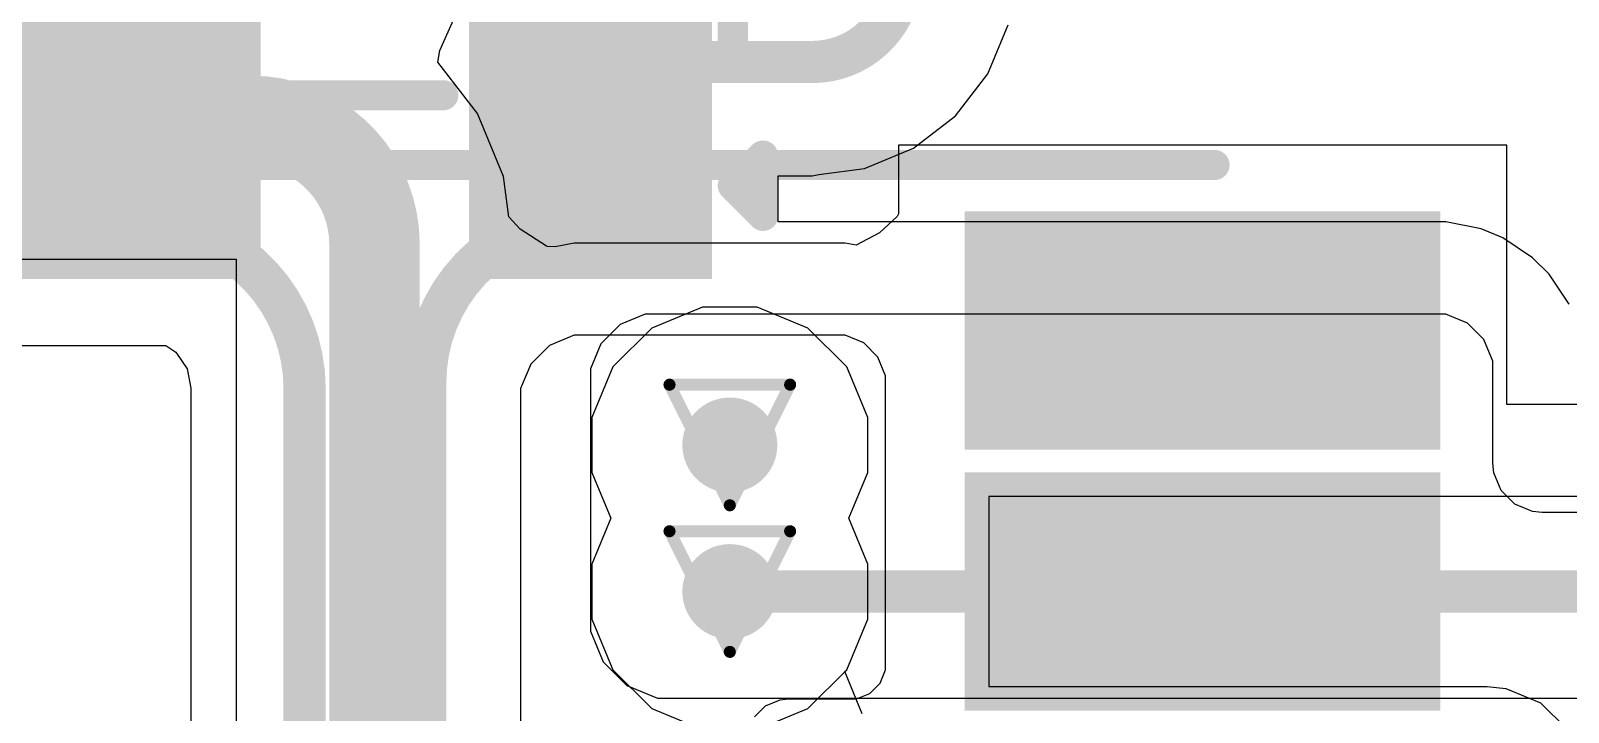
# Model space of a CAD drawing. Header units: inches. Extents: x -5 to 234, y -4 to 104.
# Drawn here: x 14.47 to 20.94, y 26.71 to 29.58 of the extents above; entities that cross this region are included whole.
import ezdxf

# ---------------------------------------------------------------- set-up
doc = ezdxf.new("R2010")
doc.units = ezdxf.units.IN
for name, color, linetype in [('Bottom Layer', 5, 'Continuous'), ('Bottom Overlay', 54, 'Continuous'), ('Bottom Paste', 16, 'Continuous'), ('Bottom Solder', 6, 'Continuous'), ('Drill Drawing', 1, 'Continuous'), ('GND', 16, 'Continuous'), ('POWER', 76, 'Continuous'), ('Top Layer', 1, 'Continuous'), ('Top Overlay', 2, 'Continuous'), ('Top Paste', 8, 'Continuous'), ('Top Solder', 216, 'Continuous'), ('Via Holes', 16, 'Continuous')]:
    doc.layers.add(name, color=color, linetype=linetype)

# ---------------------------------------------------------------- blocks, each defined once
blk = doc.blocks.new('ATGM336H_6N_74_16')
at = {"layer": 'Top Layer'}
for points in [[(5.75, 4), (3.95, 4), (3.95, 4.8), (5.75, 4.8)], [(5.75, 2.9), (3.95, 2.9), (3.95, 3.7), (5.75, 3.7)]]:
    blk.add_hatch(color=1, dxfattribs=at).paths.add_polyline_path(points)
at = {"layer": 'Top Paste'}
for points in [[(5.75, 4), (3.95, 4), (3.95, 4.8), (5.75, 4.8)], [(5.75, 2.9), (3.95, 2.9), (3.95, 3.7), (5.75, 3.7)]]:
    blk.add_hatch(color=8, dxfattribs=at).paths.add_polyline_path(points)
at = {"layer": 'Top Solder'}
for points in [[(5.8516, 3.8984), (3.8484, 3.8984), (3.8484, 4.9016), (5.8516, 4.9016)], [(5.8516, 2.7984), (3.8484, 2.7984), (3.8484, 3.8016), (5.8516, 3.8016)]]:
    blk.add_hatch(color=216, dxfattribs=at).paths.add_polyline_path(points)
at = {"layer": 'Top Overlay'}
blk.add_lwpolyline([(-4.9, 5.0968, 0.127, 0.127, 0), (4.9, 5.0968, 0.127, 0.127, 0)], format="xyseb", dxfattribs=at)
blk.add_lwpolyline([(4.8683, 5.0968, 0.0635, 0.0635, 1), (4.9318, 5.0968, 0.0635, 0.0635, 1)], format="xyseb", close=True, dxfattribs=at)
blk = doc.blocks.new('SOT_23_B_119')
at = {"layer": 'Bottom Layer'}
for points in [[(-1.36, 1.46), (-0.54, 1.46), (-0.54, 0.54), (-1.36, 0.54)], [(0.54, 1.46), (1.36, 1.46), (1.36, 0.54), (0.54, 0.54)], [(-0.41, -0.54), (0.41, -0.54), (0.41, -1.46), (-0.41, -1.46)]]:
    blk.add_hatch(color=5, dxfattribs=at).paths.add_polyline_path(points)
at = {"layer": 'Bottom Paste'}
for points in [[(-1.36, 1.46), (-0.54, 1.46), (-0.54, 0.54), (-1.36, 0.54)], [(0.54, 1.46), (1.36, 1.46), (1.36, 0.54), (0.54, 0.54)], [(-0.41, -0.54), (0.41, -0.54), (0.41, -1.46), (-0.41, -1.46)]]:
    blk.add_hatch(color=16, dxfattribs=at).paths.add_polyline_path(points)
at = {"layer": 'Bottom Solder'}
for points in [[(-1.4616, 1.5616), (-0.4384, 1.5616), (-0.4384, 0.4384), (-1.4616, 0.4384)], [(0.4384, 1.5616), (1.4616, 1.5616), (1.4616, 0.4384), (0.4384, 0.4384)], [(-0.5116, -0.4384), (0.5116, -0.4384), (0.5116, -1.5616), (-0.5116, -1.5616)]]:
    blk.add_hatch(color=6, dxfattribs=at).paths.add_polyline_path(points)
at = {"layer": 'Bottom Overlay'}
for points in [[(-1.6764, 1.2954, 0.127, 0.127, 0), (-1.6764, 1.0414, 0.127, 0.127, 0)], [(-1.5494, 1.1684, 0.127, 0.127, 0), (-1.6764, 1.2954, 0.127, 0.127, 0)], [(-1.5494, 1.1684, 0.127, 0.127, 0), (-1.6764, 1.0414, 0.127, 0.127, 0)], [(0.3302, 0.7874, 0.127, 0.127, 0), (-0.3302, 0.7874, 0.127, 0.127, 0)], [(-1.5494, -0.8128, 0.127, 0.127, 0), (-1.5494, 0.5842, 0.127, 0.127, 0)], [(1.5494, 0.5842, 0.127, 0.127, 0), (1.5494, -0.8128, 0.127, 0.127, 0)], [(-0.5588, -0.8128, 0.127, 0.127, 0), (-1.5494, -0.8128, 0.127, 0.127, 0)], [(1.5494, -0.8128, 0.127, 0.127, 0), (0.5588, -0.8128, 0.127, 0.127, 0)]]:
    blk.add_lwpolyline(points, format="xyseb", dxfattribs=at)
for points in [[(-1.7082, 1.2954, 0.0635, 0.0635, 1), (-1.6446, 1.2954, 0.0635, 0.0635, 1)], [(-1.7082, 1.2954, 0.0635, 0.0635, 1), (-1.6446, 1.2954, 0.0635, 0.0635, 1)], [(-1.5812, 1.1684, 0.0635, 0.0635, 1), (-1.5176, 1.1684, 0.0635, 0.0635, 1)], [(-1.5812, 1.1684, 0.0635, 0.0635, 1), (-1.5176, 1.1684, 0.0635, 0.0635, 1)], [(-1.7082, 1.0414, 0.0635, 0.0635, 1), (-1.6446, 1.0414, 0.0635, 0.0635, 1)], [(-1.7082, 1.0414, 0.0635, 0.0635, 1), (-1.6446, 1.0414, 0.0635, 0.0635, 1)], [(-0.3619, 0.7874, 0.0635, 0.0635, 1), (-0.2984, 0.7874, 0.0635, 0.0635, 1)], [(0.2984, 0.7874, 0.0635, 0.0635, 1), (0.3619, 0.7874, 0.0635, 0.0635, 1)], [(-1.5812, 0.5842, 0.0635, 0.0635, 1), (-1.5177, 0.5842, 0.0635, 0.0635, 1)], [(1.5177, 0.5842, 0.0635, 0.0635, 1), (1.5812, 0.5842, 0.0635, 0.0635, 1)], [(-1.5812, -0.8128, 0.0635, 0.0635, 1), (-1.5176, -0.8128, 0.0635, 0.0635, 1)], [(-1.5812, -0.8128, 0.0635, 0.0635, 1), (-1.5176, -0.8128, 0.0635, 0.0635, 1)], [(-0.5905, -0.8128, 0.0635, 0.0635, 1), (-0.5271, -0.8128, 0.0635, 0.0635, 1)], [(0.5271, -0.8128, 0.0635, 0.0635, 1), (0.5905, -0.8128, 0.0635, 0.0635, 1)], [(1.5176, -0.8128, 0.0635, 0.0635, 1), (1.5812, -0.8128, 0.0635, 0.0635, 1)], [(1.5176, -0.8128, 0.0635, 0.0635, 1), (1.5812, -0.8128, 0.0635, 0.0635, 1)]]:
    blk.add_lwpolyline(points, format="xyseb", close=True, dxfattribs=at)

msp = doc.modelspace()

# ---------------------------------------------------------------- hatches: boundary and pattern name
at = {"layer": 'Bottom Layer'}
h = msp.add_hatch(color=5, dxfattribs=at)
edge = h.paths.add_edge_path()
edge.add_arc((17.4117, 27.8384), 0.2, 0, 360)
h = msp.add_hatch(color=5, dxfattribs=at)
edge = h.paths.add_edge_path()
edge.add_arc((17.4117, 27.221), 0.2, 0, 360)
at = {"layer": 'GND'}
h = msp.add_hatch(color=16, dxfattribs=at)
edge = h.paths.add_edge_path()
edge.add_arc((17.4117, 27.8384), 0.2, 0, 360)
h = msp.add_hatch(color=16, dxfattribs=at)
edge = h.paths.add_edge_path()
edge.add_arc((17.4117, 27.221), 0.2, 0, 360)
at = {"layer": 'POWER'}
h = msp.add_hatch(color=76, dxfattribs=at)
edge = h.paths.add_edge_path()
edge.add_arc((17.4117, 27.8384), 0.2, 0, 360)
h = msp.add_hatch(color=76, dxfattribs=at)
edge = h.paths.add_edge_path()
edge.add_arc((17.4117, 27.221), 0.2, 0, 360)
at = {"layer": 'Top Layer'}
h = msp.add_hatch(color=1, dxfattribs=at)
edge = h.paths.add_edge_path()
edge.add_arc((17.4117, 27.8384), 0.2, 0, 360)
h = msp.add_hatch(color=1, dxfattribs=at)
edge = h.paths.add_edge_path()
edge.add_arc((17.4117, 27.221), 0.2, 0, 360)
at = {"layer": 'Via Holes'}
h = msp.add_hatch(color=7, dxfattribs=at)
edge = h.paths.add_edge_path()
edge.add_arc((17.4117, 27.8384), 0.1, 0, 360)
h = msp.add_hatch(color=7, dxfattribs=at)
edge = h.paths.add_edge_path()
edge.add_arc((17.4117, 27.221), 0.1, 0, 360)

# ---------------------------------------------------------------- linework, layer by layer
at = {"layer": 'Bottom Layer'}
for p, q in [((18.4983, 29.4017), (18.5837, 29.6078)), ((18.3625, 29.2247), (18.4983, 29.4017)), ((18.1855, 29.0889), (18.3625, 29.2247)), ((17.9794, 29.0036), (18.1855, 29.0889)), ((17.616, 28.7779), (17.616, 28.9725)), ((17.616, 28.9725), (17.7582, 28.9725)), ((17.7582, 28.9725), (17.7864, 28.9781)), ((17.7864, 28.9781), (17.9794, 29.0036)), ((20.3786, 28.7779), (17.616, 28.7779)), ((20.4276, 28.7779), (20.3786, 28.7779)), ((20.3786, 28.7779), (20.3786, 28.7779)), ((20.5762, 28.7483), (20.4276, 28.7779)), ((20.6667, 28.7108), (20.5762, 28.7483)), ((20.7927, 28.6266), (20.6667, 28.7108)), ((20.862, 28.5573), (20.7927, 28.6266)), ((20.9462, 28.4313), (20.862, 28.5573)), ((17.0557, 28.3894), (16.9498, 28.3456)), ((17.113, 28.3894), (17.0557, 28.3894)), ((20.3786, 28.3894), (17.113, 28.3894)), ((20.4276, 28.3894), (20.3786, 28.3894)), ((20.3786, 28.3894), (20.3786, 28.3894)), ((20.5181, 28.3519), (20.4276, 28.3894)), ((16.9498, 28.3456), (16.8688, 28.2646)), ((20.5873, 28.2827), (20.5181, 28.3519)), ((14.134, 28.258), (15.0361, 28.258)), ((15.0361, 28.258), (15.0789, 28.2294)), ((16.8688, 28.2646), (16.825, 28.1587)), ((20.6248, 28.1922), (20.5873, 28.2827)), ((15.0789, 28.2294), (15.126, 28.1588)), ((20.6248, 28.1432), (20.6248, 28.1922)), ((15.126, 28.1588), (15.1422, 28.0773)), ((16.825, 28.1587), (16.825, 28.1014)), ((16.825, 28.1014), (16.825, 28.1014)), ((16.825, 28.1014), (16.825, 27.1242)), ((20.6248, 27.7622), (20.6248, 28.1432)), ((15.1422, 28.0773), (15.1419, 28.0756)), ((15.1419, 28.0756), (15.1419, 19.7256)), ((20.6288, 27.7215), (20.6248, 27.7622)), ((20.6248, 27.7622), (20.6248, 27.7622)), ((20.66, 27.6463), (20.6288, 27.7215)), ((20.7175, 27.5887), (20.66, 27.6463)), ((20.7927, 27.5576), (20.7175, 27.5887)), ((20.8334, 27.5536), (20.7927, 27.5576)), ((26.2359, 27.5536), (20.8334, 27.5536)), ((16.825, 27.1242), (16.825, 27.0541)), ((16.825, 27.0541), (16.8787, 26.9245)), ((16.8787, 26.9245), (16.9779, 26.8253)), ((16.9779, 26.8253), (17.1075, 26.7716)), ((17.1075, 26.7716), (17.1776, 26.7716)), ((17.1776, 26.7716), (17.1776, 26.7716)), ((17.1776, 26.7716), (24.9174, 26.7716))]:
    msp.add_line(p, q, dxfattribs=at)
for points in [[(18.1356, 29.829, 0.1778, 0.1778, -0.414214), (17.7582, 29.4516, 0.1778, 0.1778, 0)], [(14.925, 29.099, 0.1778, 0.1778, 0), (14.925, 29.6754, 0.1778, 0.1778, 0)], [(16.825, 29.099, 0.1778, 0.1778, 0), (17.1776, 29.4516, 0.1778, 0.1778, 0)], [(17.1776, 29.4516, 0.1778, 0.1778, 0), (17.7582, 29.4516, 0.1778, 0.1778, 0)], [(14.925, 29.099, 0.1778, 0.1778, 0), (15.1676, 28.7279, 0.1778, 0.1778, 0)], [(16.5039, 28.7279, 0.1778, 0.1778, 0), (16.825, 29.099, 0.1778, 0.1778, 0)], [(15.1676, 28.7279, 0.1778, 0.1778, -0.313366), (15.621, 28.0756, 0.1778, 0.1778, 0)], [(16.4182, 28.6662, 0.1778, 0.1778, 0), (16.5039, 28.7279, 0.1778, 0.1778, 0)], [(16.129, 28.1014, 0.1778, 0.1778, -0.241161), (16.4182, 28.6662, 0.1778, 0.1778, 0)], [(16.129, 19.7256, 0.1778, 0.1778, 0), (16.129, 28.1014, 0.1778, 0.1778, 0)], [(15.621, 19.7256, 0.1778, 0.1778, 0), (15.621, 28.0756, 0.1778, 0.1778, 0)], [(17.4117, 27.221, 0.1778, 0.1778, 0), (23.499, 27.221, 0.1778, 0.1778, 0)]]:
    msp.add_lwpolyline(points, format="xyseb", dxfattribs=at)
for points in [[(17.1332, 29.4516, 0.0889, 0.0889, 1), (17.2221, 29.4516, 0.0889, 0.0889, 1)], [(17.1332, 29.4516, 0.0889, 0.0889, 1), (17.2221, 29.4516, 0.0889, 0.0889, 1)], [(17.7138, 29.4516, 0.0889, 0.0889, 1), (17.8027, 29.4516, 0.0889, 0.0889, 1)], [(17.7138, 29.4516, 0.0889, 0.0889, 1), (17.8027, 29.4516, 0.0889, 0.0889, 1)], [(14.8805, 29.099, 0.0889, 0.0889, 1), (14.9694, 29.099, 0.0889, 0.0889, 1)], [(14.8805, 29.099, 0.0889, 0.0889, 1), (14.9694, 29.099, 0.0889, 0.0889, 1)], [(16.7806, 29.099, 0.0889, 0.0889, 1), (16.8695, 29.099, 0.0889, 0.0889, 1)], [(16.7806, 29.099, 0.0889, 0.0889, 1), (16.8695, 29.099, 0.0889, 0.0889, 1)], [(15.1232, 28.7279, 0.0889, 0.0889, 1), (15.2121, 28.7279, 0.0889, 0.0889, 1)], [(15.1232, 28.7279, 0.0889, 0.0889, 1), (15.2121, 28.7279, 0.0889, 0.0889, 1)], [(16.4594, 28.7279, 0.0889, 0.0889, 1), (16.5483, 28.7279, 0.0889, 0.0889, 1)], [(16.4594, 28.7279, 0.0889, 0.0889, 1), (16.5483, 28.7279, 0.0889, 0.0889, 1)], [(16.3738, 28.6662, 0.0889, 0.0889, 1), (16.4627, 28.6662, 0.0889, 0.0889, 1)], [(16.3738, 28.6662, 0.0889, 0.0889, 1), (16.4627, 28.6662, 0.0889, 0.0889, 1)], [(16.0846, 28.1014, 0.0889, 0.0889, 1), (16.1734, 28.1014, 0.0889, 0.0889, 1)], [(16.0846, 28.1014, 0.0889, 0.0889, 1), (16.1734, 28.1014, 0.0889, 0.0889, 1)], [(15.5765, 28.0756, 0.0889, 0.0889, 1), (15.6654, 28.0756, 0.0889, 0.0889, 1)], [(15.5765, 28.0756, 0.0889, 0.0889, 1), (15.6654, 28.0756, 0.0889, 0.0889, 1)], [(17.3672, 27.221, 0.0889, 0.0889, 1), (17.4562, 27.221, 0.0889, 0.0889, 1)]]:
    msp.add_lwpolyline(points, format="xyseb", close=True, dxfattribs=at)
at = {"layer": 'Drill Drawing'}
for points in [[(17.1577, 28.0924, 0.0508, 0.0508, 0), (17.6657, 28.0924, 0.0508, 0.0508, 0)], [(17.1577, 28.0924, 0.0508, 0.0508, 0), (17.4117, 27.5844, 0.0508, 0.0508, 0)], [(17.4117, 27.5844, 0.0508, 0.0508, 0), (17.6657, 28.0924, 0.0508, 0.0508, 0)], [(17.1577, 27.475, 0.0508, 0.0508, 0), (17.6657, 27.475, 0.0508, 0.0508, 0)], [(17.1577, 27.475, 0.0508, 0.0508, 0), (17.4117, 26.967, 0.0508, 0.0508, 0)], [(17.4117, 26.967, 0.0508, 0.0508, 0), (17.6657, 27.475, 0.0508, 0.0508, 0)]]:
    msp.add_lwpolyline(points, format="xyseb", dxfattribs=at)
for points in [[(17.145, 28.0924, 0.0254, 0.0254, 1), (17.1704, 28.0924, 0.0254, 0.0254, 1)], [(17.145, 28.0924, 0.0254, 0.0254, 1), (17.1704, 28.0924, 0.0254, 0.0254, 1)], [(17.653, 28.0924, 0.0254, 0.0254, 1), (17.6784, 28.0924, 0.0254, 0.0254, 1)], [(17.653, 28.0924, 0.0254, 0.0254, 1), (17.6784, 28.0924, 0.0254, 0.0254, 1)], [(17.399, 27.5844, 0.0254, 0.0254, 1), (17.4244, 27.5844, 0.0254, 0.0254, 1)], [(17.399, 27.5844, 0.0254, 0.0254, 1), (17.4244, 27.5844, 0.0254, 0.0254, 1)], [(17.145, 27.475, 0.0254, 0.0254, 1), (17.1704, 27.475, 0.0254, 0.0254, 1)], [(17.145, 27.475, 0.0254, 0.0254, 1), (17.1704, 27.475, 0.0254, 0.0254, 1)], [(17.653, 27.475, 0.0254, 0.0254, 1), (17.6784, 27.475, 0.0254, 0.0254, 1)], [(17.653, 27.475, 0.0254, 0.0254, 1), (17.6784, 27.475, 0.0254, 0.0254, 1)], [(17.399, 26.967, 0.0254, 0.0254, 1), (17.4244, 26.967, 0.0254, 0.0254, 1)], [(17.399, 26.967, 0.0254, 0.0254, 1), (17.4244, 26.967, 0.0254, 0.0254, 1)]]:
    msp.add_lwpolyline(points, format="xyseb", close=True, dxfattribs=at)
at = {"layer": 'GND'}
for p, q in [((17.2961, 28.4194), (17.0826, 28.3309)), ((17.5273, 28.4194), (17.2961, 28.4194)), ((17.7408, 28.3309), (17.5273, 28.4194)), ((17.0826, 28.3309), (16.9192, 28.1675)), ((17.9042, 28.1675), (17.7408, 28.3309)), ((16.9192, 28.1675), (16.8307, 27.954)), ((17.9927, 27.954), (17.9042, 28.1675)), ((16.8307, 27.954), (16.8307, 27.7228)), ((17.9927, 27.7228), (17.9927, 27.954)), ((16.8307, 27.7228), (16.9107, 27.5297)), ((17.9127, 27.5297), (17.9927, 27.7228)), ((16.9107, 27.5297), (16.8307, 27.3366)), ((17.9927, 27.3366), (17.9127, 27.5297)), ((16.8307, 27.3366), (16.8307, 27.1054)), ((17.9927, 27.1054), (17.9927, 27.3366)), ((16.8307, 27.1054), (16.9192, 26.8919)), ((17.9042, 26.8919), (17.9927, 27.1054)), ((16.9192, 26.8919), (17.0826, 26.7285)), ((17.7408, 26.7285), (17.9042, 26.8919)), ((17.0826, 26.7285), (17.2961, 26.64)), ((17.5273, 26.64), (17.7408, 26.7285))]:
    msp.add_line(p, q, dxfattribs=at)
at = {"layer": 'POWER'}
for p, q in [((17.2961, 28.4194), (17.0826, 28.3309)), ((17.5273, 28.4194), (17.2961, 28.4194)), ((17.7408, 28.3309), (17.5273, 28.4194)), ((17.0826, 28.3309), (16.9192, 28.1675)), ((17.9042, 28.1675), (17.7408, 28.3309)), ((16.9192, 28.1675), (16.8307, 27.954)), ((17.9927, 27.954), (17.9042, 28.1675)), ((16.8307, 27.954), (16.8307, 27.7228)), ((17.9927, 27.7228), (17.9927, 27.954)), ((16.8307, 27.7228), (16.9107, 27.5297)), ((17.9127, 27.5297), (17.9927, 27.7228)), ((16.9107, 27.5297), (16.8307, 27.3366)), ((17.9927, 27.3366), (17.9127, 27.5297)), ((16.8307, 27.3366), (16.8307, 27.1054)), ((17.9927, 27.1054), (17.9927, 27.3366)), ((16.8307, 27.1054), (16.9192, 26.8919)), ((17.9042, 26.8919), (17.9927, 27.1054)), ((16.9192, 26.8919), (17.0826, 26.7285)), ((17.8959, 26.8836), (17.9042, 26.8919)), ((17.9696, 26.7058), (17.8959, 26.8836)), ((17.0826, 26.7285), (17.2961, 26.64))]:
    msp.add_line(p, q, dxfattribs=at)
at = {"layer": 'Top Layer'}
for p, q in [((16.1908, 29.4997), (16.2485, 29.6293)), ((16.1824, 29.4515), (16.1908, 29.4997)), ((16.3489, 29.2344), (16.1824, 29.4515)), ((16.4589, 28.9691), (16.3489, 29.2344)), ((20.6838, 29.102), (18.1218, 29.102)), ((18.1218, 29.102), (18.1218, 28.8118)), ((20.6838, 28.0095), (20.6838, 29.102)), ((16.4811, 28.7998), (16.4589, 28.9691)), ((16.5284, 28.747), (16.4811, 28.7998)), ((18.1165, 28.8011), (18.0416, 28.7317)), ((18.1218, 28.8118), (18.1165, 28.8011)), ((16.6393, 28.6762), (16.5284, 28.747)), ((16.7555, 28.689), (16.6759, 28.6732)), ((17.8544, 28.689), (16.7555, 28.689)), ((17.8545, 28.689), (17.8544, 28.689)), ((17.8969, 28.689), (17.8545, 28.689)), ((17.944, 28.6797), (17.8969, 28.689)), ((17.8969, 28.689), (17.8969, 28.689)), ((17.8969, 28.689), (17.8969, 28.689)), ((18.0416, 28.7317), (17.944, 28.6797)), ((11.9476, 28.6209), (15.3327, 28.6209)), ((15.3327, 28.6209), (15.3327, 23.2773)), ((16.6433, 28.6752), (16.6393, 28.6762)), ((16.6759, 28.6732), (16.6433, 28.6752)), ((16.7555, 28.3006), (16.6524, 28.2578)), ((16.8113, 28.3006), (16.7555, 28.3006)), ((17.8544, 28.3006), (16.8113, 28.3006)), ((17.8969, 28.3006), (17.8544, 28.3006)), ((17.8544, 28.3006), (17.8544, 28.3006)), ((17.9754, 28.2681), (17.8969, 28.3006)), ((16.6524, 28.2578), (16.5735, 28.1789)), ((18.0355, 28.208), (17.9754, 28.2681)), ((16.5735, 28.1789), (16.5307, 28.0758)), ((18.068, 28.1295), (18.0355, 28.208)), ((18.068, 28.087), (18.068, 28.1295)), ((16.5307, 28.0758), (16.5307, 28.02)), ((18.068, 26.9215), (18.068, 28.087)), ((16.5307, 28.02), (16.5307, 24.9227)), ((16.5307, 28.02), (16.5307, 28.02)), ((22.3517, 28.0095), (20.6838, 28.0095)), ((24.5035, 27.621), (18.5028, 27.621)), ((18.5028, 27.621), (18.5028, 26.821)), ((18.0448, 26.8351), (18.068, 26.8912)), ((18.068, 26.8912), (18.068, 26.9215)), ((18.068, 26.9215), (18.068, 26.9215)), ((18.0018, 26.7921), (18.0448, 26.8351)), ((18.5028, 26.821), (20.6008, 26.821)), ((20.6008, 26.821), (20.6798, 26.8132)), ((20.6798, 26.8132), (20.8258, 26.7528)), ((17.5622, 26.7402), (17.6236, 26.7656)), ((17.6236, 26.7656), (17.6568, 26.7689)), ((17.6568, 26.7689), (17.6569, 26.7689)), ((17.6569, 26.7689), (17.9154, 26.7689)), ((17.9154, 26.7689), (17.9457, 26.7689)), ((17.9457, 26.7689), (18.0018, 26.7921)), ((20.8258, 26.7528), (20.9376, 26.641)), ((17.5152, 26.6932), (17.5622, 26.7402))]:
    msp.add_line(p, q, dxfattribs=at)
for points in [[(11.9476, 29.2036, 0.381, 0.381, 0), (15.3961, 29.2036, 0.381, 0.381, 0)], [(15.3961, 29.2036, 0.381, 0.381, -0.414214), (15.9154, 28.6843, 0.381, 0.381, 0)], [(15.9154, 23.2773, 0.381, 0.381, 0), (15.9154, 28.6843, 0.381, 0.381, 0)]]:
    msp.add_lwpolyline(points, format="xyseb", dxfattribs=at)
for points in [[(15.3009, 29.2036, 0.1905, 0.1905, 1), (15.4914, 29.2036, 0.1905, 0.1905, 1)], [(15.3009, 29.2036, 0.1905, 0.1905, 1), (15.4914, 29.2036, 0.1905, 0.1905, 1)], [(15.8202, 28.6843, 0.1905, 0.1905, 1), (16.0107, 28.6843, 0.1905, 0.1905, 1)], [(15.8202, 28.6843, 0.1905, 0.1905, 1), (16.0107, 28.6843, 0.1905, 0.1905, 1)]]:
    msp.add_lwpolyline(points, format="xyseb", close=True, dxfattribs=at)

# ---------------------------------------------------------------- block references
at = {"rotation": 180}
msp.add_blockref('SOT_23_B_119', (15.875, 30.099), dxfattribs=at)
msp.add_blockref('ATGM336H_6N_74_16', (14.5528, 23.921))

doc.saveas('drawing.dxf')
